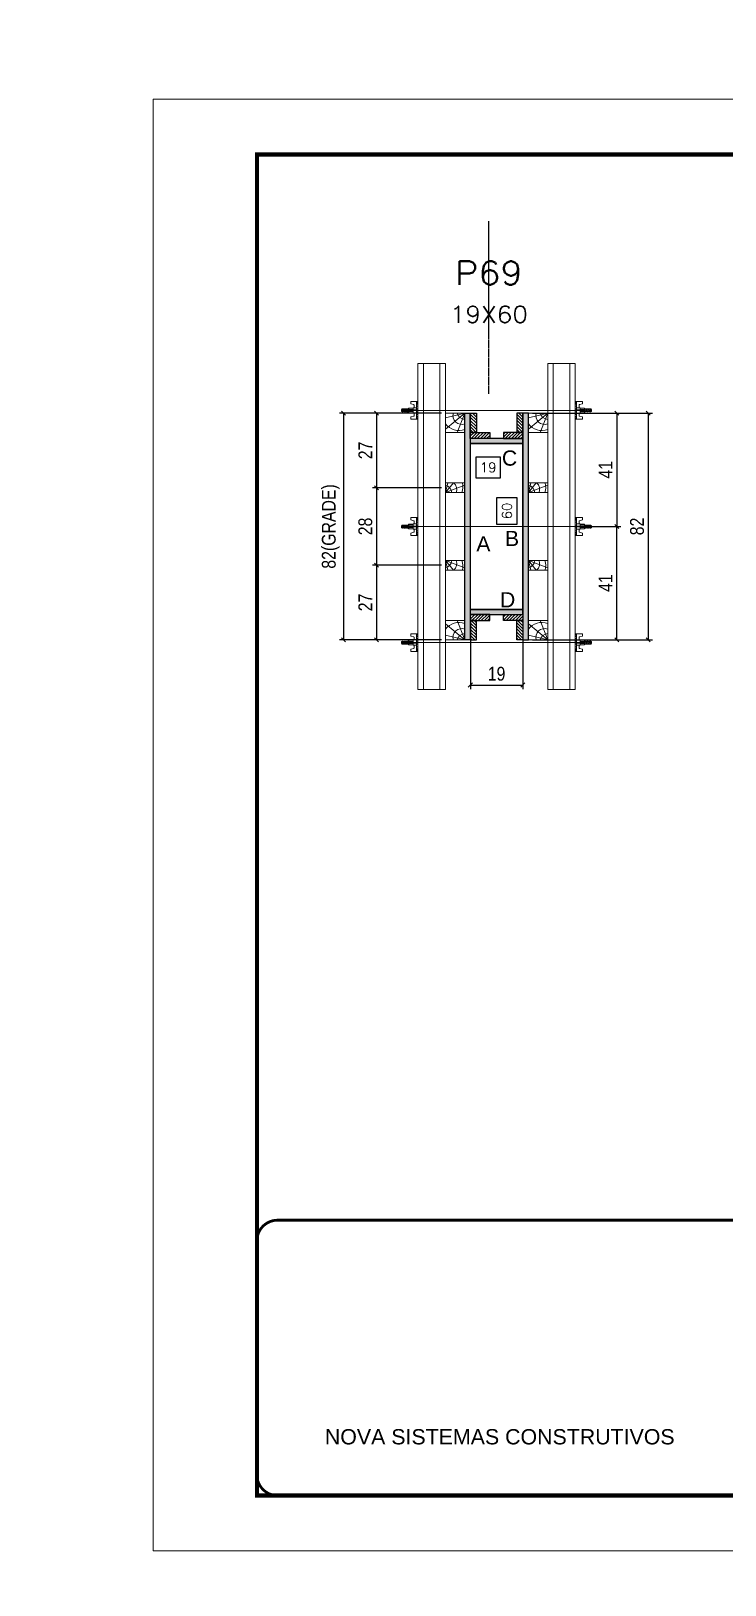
# Model space of a CAD drawing. Extents: x 808 to 7089, y -98 to 17032.
# Drawn here: x 3903 to 4406, y 9066 to 10190 of the extents above; entities that cross this region are included whole.
import ezdxf
from ezdxf.enums import TextEntityAlignment as Align

# ---------------------------------------------------------------- set-up
doc = ezdxf.new("R2010")
doc.units = 0
for name, pattern in [('CONTINUO', [0]), ('DASHED', [0.75, 0.5, -0.25]), ('HIDDEN', [0.375, 0.25, -0.125])]:
    doc.linetypes.add(name, pattern=pattern)
for name, color, linetype in [('CHAPA', 1, 'Continuous'), ('COTA', 241, 'Continuous'), ('MEIO_PONT', 93, 'Continuous'), ('Painéis', 200, 'Continuous'), ('SARRAFO', 251, 'Continuous'), ('Texto de Titulo', 7, 'Continuous'), ('Texto Qtd Sarr', 242, 'Continuous'), ('TEXTO_GERAL', 7, 'Continuous')]:
    doc.layers.add(name, color=color, linetype=linetype)
for name, color, linetype, lineweight in [('Folhas', 255, 'Continuous', 9), ('Hachura', 251, 'Continuous', 9), ('Madeira', 126, 'Continuous', 18), ('Perfil Metálico', 224, 'Continuous', 18), ('SARRAFO DE PRESSAO', 251, 'DASHED', 9), ('Texto Seção', 7, 'Continuous', 15)]:
    doc.layers.add(name, color=color, linetype=linetype, lineweight=lineweight)
doc.styles.add('ARIAL', font='arial.ttf')
doc.styles.add('COTA TECNICA', font='techl___.ttf', dxfattribs={"height": 10})
doc.styles.add('COTA TECNICA 2X', font='techl___.ttf', dxfattribs={"height": 10})
doc.styles.add('ROMANS', font='romans.shx')
doc.dimstyles.new('PAINEL', dxfattribs={"dimtxt": 10, "dimasz": 3, "dimexe": 3, "dimexo": 3, "dimgap": 3, "dimtad": 1, "dimdec": 1, "dimzin": 12, "dimdsep": 46, "dimtxsty": 'COTA TECNICA', "dimblk1": 'OBLIQUE', "dimblk2": 'OBLIQUE', "dimsah": 1, "dimcen": 0.9, "dimclrd": 4, "dimclre": 4, "dimclrt": 240, "dimadec": 1, "dimazin": 3, "dimtfac": 1, "dimtdec": 1, "dimtmove": 0, "dimatfit": 3, "dimfxl": 1, "dimtolj": 1, "dimtzin": 12, "dimarcsym": 0})
doc.dimstyles.new('SECAO PILAR', dxfattribs={"dimtxt": 10, "dimasz": 3, "dimexe": 3, "dimexo": 3, "dimgap": 3, "dimtad": 1, "dimdec": 1, "dimlfac": 0.5, "dimzin": 12, "dimdsep": 46, "dimtxsty": 'COTA TECNICA 2X', "dimblk1": 'OBLIQUE', "dimblk2": 'OBLIQUE', "dimsah": 1, "dimcen": 0.9, "dimclrd": 256, "dimclre": 256, "dimclrt": 256, "dimadec": 1, "dimazin": 3, "dimtfac": 1, "dimtdec": 1, "dimtmove": 0, "dimatfit": 3, "dimfxl": 1, "dimtolj": 1, "dimtzin": 12, "dimarcsym": 0})
doc.dimstyles.new('SECÇÃO 2', dxfattribs={"dimtxt": 7, "dimasz": 6, "dimexe": 0.18, "dimexo": 2, "dimgap": -4, "dimtad": 3, "dimdec": 1, "dimlfac": 0.5, "dimzin": 12, "dimdsep": 46, "dimtxsty": 'ROMANS', "dimblk": 'ARCHTICK', "dimcen": 0.09, "dimse1": 1, "dimse2": 1, "dimsd1": 1, "dimsd2": 1, "dimclrd": 180, "dimclre": 5, "dimclrt": 1, "dimadec": 0, "dimazin": 3, "dimtfac": 1, "dimtdec": 1, "dimtofl": 0, "dimtmove": 0, "dimatfit": 3, "dimldrblk": 'ARCHTICK', "dimfxl": 1, "dimtolj": 1, "dimtzin": 0, "dimarcsym": 0})
pattern_1 = [(135, (-18670.2216, 19252.9163), (-1.12253202, -1.12253202), [])]
pattern_2 = [(135, (-18670.2216, 19037.9163), (-1.12253202, -1.12253202), [])]
pattern_3 = [(45, (13724.1384, 32659.7726), (-1.12253202, 1.12253202), [])]
pattern_4 = [(45, (13724.1384, 32679.7726), (-1.12253202, 1.12253202), [])]

# ---------------------------------------------------------------- blocks, each defined once
blk = doc.blocks.new('9999999999')
at = {"color": 30, "linetype": 'CONTINUO', "const_width": 2}
blk.add_lwpolyline([(99584, 34230.2), (99584, 34414.4, 0.414214), (99569, 34429.4), (98229, 34429.4, 0.414214), (98214, 34414.4), (98214, 34245.2, 0.414214), (98229, 34230.2), (99584, 34230.2)], format="xyb", dxfattribs=at)
at = {"layer": 'Folhas'}
blk.add_lwpolyline([(98139, 34190.2), (99624, 34190.2), (99624, 35240.2), (98139, 35240.2)], close=True, dxfattribs=at)
at = {"layer": 'Folhas', "color": 30, "const_width": 3}
blk.add_lwpolyline([(98214, 34230.2), (99584, 34230.2), (99584, 35200.2), (98214, 35200.2)], close=True, dxfattribs=at)
at = {"color": 7, "linetype": 'Continuous', "ltscale": 5, "style": 'ARIAL'}
blk.add_text('NOVA SISTEMAS CONSTRUTIVOS', height=11.059, dxfattribs=at).set_placement((98263.2, 34267.2))
blk = doc.blocks.new('titulo1')
at = {"layer": 'Defpoints', "color": 252, "linetype": 'HIDDEN', "ltscale": 2}
blk.add_line((0, 0), (0, 125), dxfattribs=at)
at = {"layer": 'Defpoints', "style": 'ROMANS', "oblique": 15}
blk.add_attdef('FOLHA', text='', height=10, dxfattribs=at).set_placement((0, 15.6), align=Align.MIDDLE_CENTER)
at = {"layer": 'Texto Qtd Sarr', "color": 3, "style": 'ROMANS', "oblique": 15}
for tag, height, p in [('TITULO', 17, (0, 71.4)), ('SEÇÃO', 12, (0, 41.5))]:
    blk.add_attdef(tag, text='', height=height, dxfattribs=at).set_placement(p, align=Align.MIDDLE_CENTER)
blk = doc.blocks.new('*D1904')
at = {"layer": 'COTA', "color": 180, "lineweight": -2, "transparency": 16777216}
for p, q in [((4255.2, 9852.7), (4240.2, 9852.7)), ((4240.2, 9852.7), (4240.2, 9833.7)), ((4255.2, 9833.7), (4255.2, 9852.7)), ((4240.2, 9833.7), (4255.2, 9833.7))]:
    blk.add_line(p, q, dxfattribs=at)
at = {"layer": 'Defpoints', "color": 0, "transparency": 16777216}
for p in [(4221.2, 9892), (4221.2, 9772), (4259.2, 9772)]:
    blk.add_point(p, dxfattribs=at)
at = {"layer": 'COTA', "color": 1, "transparency": 16777216, "insert": (4247.7, 9843.2), "char_height": 7, "attachment_point": 5, "rotation": 90, "style": 'ROMANS'}
blk.add_mtext('\\A1;60', dxfattribs=at)
blk = doc.blocks.new('_ArchTick')
at = {"color": 0, "linetype": 'ByBlock', "const_width": 0.15}
blk.add_lwpolyline([(-0.5, -0.5), (0.5, 0.5)], dxfattribs=at)
blk = doc.blocks.new('*D1905')
at = {"layer": 'COTA', "color": 180, "lineweight": -2, "transparency": 16777216}
for p, q in [((4243.1, 9882.2), (4225.1, 9882.2)), ((4225.1, 9882.2), (4225.1, 9867.2)), ((4243.1, 9867.2), (4243.1, 9882.2)), ((4225.1, 9867.2), (4243.1, 9867.2))]:
    blk.add_line(p, q, dxfattribs=at)
at = {"layer": 'Defpoints', "color": 0, "transparency": 16777216}
for p in [(4221.2, 9892), (4259.2, 9892), (4259.2, 9863.2)]:
    blk.add_point(p, dxfattribs=at)
at = {"layer": 'COTA', "color": 1, "transparency": 16777216, "insert": (4234.1, 9874.7), "char_height": 7, "attachment_point": 5, "style": 'ROMANS'}
blk.add_mtext('\\A1;19', dxfattribs=at)
blk = doc.blocks.new('C')
at = {"layer": 'Hachura', "color": 0}
for p, q in [((0, 3.22), (0, -3.22)), ((0.45, 3.22), (0, 3.22)), ((0.46, 3.16), (0, 3.16)), ((0.46, 3.05), (0, 3.05)), ((0.46, 2.88), (0, 2.88)), ((0, 2.75), (0, -1.16)), ((0.46, 2.65), (0, 2.65)), ((0.46, 2.23), (0, 2.23)), ((0.46, 1.51), (0, 1.51)), ((0.39, 0.49), (0.17, 0.49)), ((0.45, -3.23), (0.45, 3.22)), ((0.45, 3.22), (2.58, 3.22)), ((1.74, 0.97), (0.45, 0.97)), ((1.45, 0.1), (0.45, 0.1)), ((1.35, 1.94), (1.35, 0.96)), ((2.58, 2.39), (1.47, 2.09)), ((1.74, -0.97), (1.74, 0.97)), ((1.74, 0.97), (1.74, 0.84)), ((1.74, 0.97), (1.74, 0.84)), ((1.74, 0.84), (3.35, 0.84)), ((3.35, 0.45), (1.74, 0.45)), ((2.58, 3.22), (2.58, 2.39)), ((3.32, 0.84), (3.32, -0.84)), ((3.35, 0.84), (3.35, -0.84)), ((3.68, 0.45), (3.35, 0.45)), ((3.84, -0.52), (3.35, 0.45)), ((3.35, 0.06), (3.67, -0.57)), ((3.68, 0.45), (4.16, -0.52)), ((3.72, 0.5), (4.25, -0.57)), ((4.37, -0.55), (3.83, 0.53)), ((4.15, 0.45), (3.93, 0.45)), ((4.42, -0.52), (3.93, 0.45)), ((4.15, 0.45), (4.26, 0.45)), ((4.26, 0.45), (4.74, -0.52)), ((4.3, 0.5), (4.83, -0.57)), ((4.95, -0.55), (4.41, 0.53)), ((4.51, 0.45), (4.84, 0.45)), ((5, -0.52), (4.51, 0.45)), ((4.84, 0.45), (5.32, -0.52)), ((4.88, 0.5), (5.41, -0.57)), ((5.53, -0.55), (4.99, 0.53)), ((5.58, -0.52), (5.09, 0.45)), ((5.42, 0.45), (5.09, 0.45)), ((5.58, -0.52), (5.09, 0.45)), ((5.42, 0.45), (5.74, -0.19)), ((5.46, 0.5), (5.74, -0.07)), ((5.74, 0.19), (5.57, 0.53)), ((5.74, 0.32), (5.68, 0.45)), ((5.68, 0.45), (5.74, 0.45)), ((5.74, 0.45), (5.9, 0.29)), ((5.74, 0.45), (5.74, -0.52)), ((5.9, -0.36), (5.9, 0.29)), ((0.45, 0), (0, 0)), ((0.46, -1.52), (0, -1.52)), ((0.46, -2.23), (0, -2.23)), ((0.46, -2.65), (0, -2.65)), ((0.46, -2.88), (0, -2.88)), ((0.46, -3.05), (0, -3.05)), ((0.46, -3.16), (0, -3.16)), ((0, -3.22), (2.57, -3.22)), ((0.08, -0.48), (0.29, -0.48)), ((0.29, -0.48), (0.4, -0.48)), ((0.45, 0), (0.45, -0.97)), ((0.45, -0.16), (1.45, -0.16)), ((0.45, -0.65), (0.45, -0.32)), ((0.45, -3.23), (0.45, -0.65)), ((0.45, -0.97), (1.74, -0.97)), ((1.35, -1.94), (1.35, -0.97)), ((2.58, -2.39), (1.47, -2.1)), ((3.35, -0.32), (1.74, -0.32)), ((3.35, -0.84), (1.74, -0.84)), ((2.58, -3.23), (2.58, -2.39)), ((3.35, -0.07), (3.58, -0.52)), ((3.35, -0.52), (3.58, -0.52)), ((3.84, -0.52), (4.16, -0.52)), ((4.42, -0.52), (4.74, -0.52)), ((4.63, -0.52), (4.74, -0.52)), ((5, -0.52), (5.32, -0.52)), ((5.58, -0.52), (5.74, -0.52)), ((5.74, -0.52), (5.9, -0.36)), ((5.74, -0.52), (5.74, -0.52))]:
    blk.add_line(p, q, dxfattribs=at)
for centre, radius, start, end in [((1.52, 1.94), 0.161, 104.7436, 180), ((1.44, -0.03), 0.129, 272.695, 87.305), ((3.81, 0.39), 0.143, 25.5688, 154.4312), ((4.39, 0.39), 0.143, 25.5688, 154.4312), ((4.97, 0.39), 0.143, 25.5688, 154.4312), ((5.55, 0.39), 0.143, 25.5688, 154.4312), ((0.17, -0.37), 0.174, 221.744, 317.8592), ((1.52, -1.94), 0.161, 180, 255.2564), ((3.71, -0.4), 0.174, 222.1408, 318.256), ((4.29, -0.4), 0.174, 222.1408, 318.256), ((4.87, -0.4), 0.174, 222.1408, 318.256), ((5.45, -0.4), 0.174, 222.1408, 318.256), ((5.61, -0.4), 0.174, 317.8592, 318.256)]:
    blk.add_arc(centre, radius, start, end, dxfattribs=at)
blk = doc.blocks.new('_Oblique')
at = {"color": 0, "linetype": 'ByBlock', "lineweight": -2}
blk.add_line((-0.5, -0.5), (0.5, 0.5), dxfattribs=at)
blk = doc.blocks.new('*D1917')
at = {"layer": 'COTA', "lineweight": -2, "transparency": 16777216}
for p, q in [((4221.2, 9765.4), (4221.2, 9714.3)), ((4259.2, 9765.4), (4259.2, 9714.3)), ((4221.2, 9717.3), (4259.2, 9717.3))]:
    blk.add_line(p, q, dxfattribs=at)
at = {"layer": 'Defpoints', "color": 0, "transparency": 16777216}
for p in [(4221.2, 9768.4), (4259.2, 9768.4), (4259.2, 9717.3)]:
    blk.add_point(p, dxfattribs=at)
at = {"layer": 'COTA', "lineweight": -2, "transparency": 16777216, "xscale": 3, "yscale": 3, "zscale": 3, "rotation": 180}
blk.add_blockref('_Oblique', (4221.2, 9717.3), dxfattribs=at)
at = {"layer": 'COTA', "lineweight": -2, "transparency": 16777216, "xscale": 3, "yscale": 3, "zscale": 3}
blk.add_blockref('_Oblique', (4259.2, 9717.3), dxfattribs=at)
at = {"layer": 'COTA', "transparency": 16777216, "insert": (4240.2, 9725.4), "char_height": 10, "attachment_point": 5, "style": 'COTA TECNICA 2X'}
blk.add_mtext('\\A1;19', dxfattribs=at)
blk = doc.blocks.new('*D1906')
at = {"layer": 'COTA', "lineweight": -2, "transparency": 16777216}
for p, q in [((4200.2, 9914), (4126.4, 9914)), ((4129.4, 9914), (4129.4, 9750)), ((4200.2, 9750), (4126.4, 9750))]:
    blk.add_line(p, q, dxfattribs=at)
at = {"layer": 'Defpoints', "color": 0, "transparency": 16777216}
for p in [(4203.2, 9914), (4129.4, 9750), (4203.2, 9750)]:
    blk.add_point(p, dxfattribs=at)
at = {"layer": 'COTA', "lineweight": -2, "transparency": 16777216, "xscale": 3, "yscale": 3, "zscale": 3}
for p, rotation in [((4129.4, 9914), 90), ((4129.4, 9750), 270)]:
    blk.add_blockref('_Oblique', p, dxfattribs=dict(at, rotation=rotation))
at = {"layer": 'COTA', "transparency": 16777216, "insert": (4120.2, 9832), "char_height": 10, "attachment_point": 5, "rotation": 90, "style": 'COTA TECNICA 2X'}
blk.add_mtext('\\A1;82(GRADE)', dxfattribs=at)
blk = doc.blocks.new('*D1907')
at = {"layer": 'COTA', "lineweight": -2, "transparency": 16777216}
for p, q in [((4200.2, 9804), (4150.3, 9804)), ((4153.3, 9804), (4153.3, 9750)), ((4200.2, 9750), (4150.3, 9750))]:
    blk.add_line(p, q, dxfattribs=at)
at = {"layer": 'Defpoints', "color": 0, "transparency": 16777216}
for p in [(4203.2, 9804), (4153.3, 9750), (4203.2, 9750)]:
    blk.add_point(p, dxfattribs=at)
at = {"layer": 'COTA', "lineweight": -2, "transparency": 16777216, "xscale": 3, "yscale": 3, "zscale": 3}
for p, rotation in [((4153.3, 9804), 90), ((4153.3, 9750), 270)]:
    blk.add_blockref('_Oblique', p, dxfattribs=dict(at, rotation=rotation))
at = {"layer": 'COTA', "transparency": 16777216, "insert": (4145.2, 9777), "char_height": 10, "attachment_point": 5, "rotation": 90, "style": 'COTA TECNICA 2X'}
blk.add_mtext('\\A1;27', dxfattribs=at)
blk = doc.blocks.new('PONTALETE')
at = {"layer": 'Madeira'}
for q in [(2.71, 7), (7, 5.76), (7, 1.74)]:
    blk.add_line((0, 0), q, dxfattribs=at)
blk.add_lwpolyline([(0, 0), (7, 0), (7, 7), (0, 7)], close=True, dxfattribs=at)
for centre, radius, start, end in [((2.04, 0.06), 6.23, 37.2818, 109.0913), ((1.09, 0.9), 3.19, 343.603, 109.9847), ((-0.21, -0.78), 3.09, 14.6322, 86.0383)]:
    blk.add_arc(centre, radius, start, end, dxfattribs=at)
blk = doc.blocks.new('MEIO PONTALETE')
at = {"layer": 'Madeira'}
for q in [(2.71, 7), (3.5, 2.88), (3.5, 0.87)]:
    blk.add_line((0, 0), q, dxfattribs=at)
blk.add_lwpolyline([(0, 0), (3.5, 0), (3.5, 7), (0, 7)], close=True, dxfattribs=at)
for centre, radius, start, end in [((2.04, 0.06), 6.23, 76.4499, 109.0913), ((1.09, 0.9), 3.19, 40.9063, 109.9847), ((-0.21, -0.78), 3.09, 14.6322, 86.0383)]:
    blk.add_arc(centre, radius, start, end, dxfattribs=at)
blk = doc.blocks.new('*D1908')
at = {"layer": 'COTA', "lineweight": -2, "transparency": 16777216}
for p, q in [((4200.2, 9914), (4150.3, 9914)), ((4153.3, 9914), (4153.3, 9860)), ((4200.2, 9860), (4150.3, 9860))]:
    blk.add_line(p, q, dxfattribs=at)
at = {"layer": 'Defpoints', "color": 0, "transparency": 16777216}
for p in [(4203.2, 9914), (4153.3, 9860), (4203.2, 9860)]:
    blk.add_point(p, dxfattribs=at)
at = {"layer": 'COTA', "lineweight": -2, "transparency": 16777216, "xscale": 3, "yscale": 3, "zscale": 3}
for p, rotation in [((4153.3, 9914), 90), ((4153.3, 9860), 270)]:
    blk.add_blockref('_Oblique', p, dxfattribs=dict(at, rotation=rotation))
at = {"layer": 'COTA', "transparency": 16777216, "insert": (4145.2, 9887), "char_height": 10, "attachment_point": 5, "rotation": 90, "style": 'COTA TECNICA 2X'}
blk.add_mtext('\\A1;27', dxfattribs=at)
blk = doc.blocks.new('*D1909')
at = {"layer": 'COTA', "lineweight": -2, "transparency": 16777216}
for p, q in [((4200.2, 9860), (4150.3, 9860)), ((4153.3, 9860), (4153.3, 9804)), ((4200.2, 9804), (4150.3, 9804))]:
    blk.add_line(p, q, dxfattribs=at)
at = {"layer": 'Defpoints', "color": 0, "transparency": 16777216}
for p in [(4203.2, 9860), (4153.3, 9804), (4203.2, 9804)]:
    blk.add_point(p, dxfattribs=at)
at = {"layer": 'COTA', "lineweight": -2, "transparency": 16777216, "xscale": 3, "yscale": 3, "zscale": 3}
for p, rotation in [((4153.3, 9860), 90), ((4153.3, 9804), 270)]:
    blk.add_blockref('_Oblique', p, dxfattribs=dict(at, rotation=rotation))
at = {"layer": 'COTA', "transparency": 16777216, "insert": (4145.2, 9832), "char_height": 10, "attachment_point": 5, "rotation": 90, "style": 'COTA TECNICA 2X'}
blk.add_mtext('\\A1;28', dxfattribs=at)
blk = doc.blocks.new('*D1910')
at = {"layer": 'COTA', "lineweight": -2, "transparency": 16777216}
for p, q in [((4266.2, 9914), (4353, 9914)), ((4350, 9914), (4350, 9750)), ((4266.2, 9750), (4353, 9750))]:
    blk.add_line(p, q, dxfattribs=at)
at = {"layer": 'Defpoints', "color": 0, "transparency": 16777216}
for p in [(4263.2, 9914), (4263.2, 9750), (4350, 9750)]:
    blk.add_point(p, dxfattribs=at)
at = {"layer": 'COTA', "lineweight": -2, "transparency": 16777216, "xscale": 3, "yscale": 3, "zscale": 3}
for p, rotation in [((4350, 9914), 90), ((4350, 9750), 270)]:
    blk.add_blockref('_Oblique', p, dxfattribs=dict(at, rotation=rotation))
at = {"layer": 'COTA', "transparency": 16777216, "insert": (4341.9, 9832), "char_height": 10, "attachment_point": 5, "rotation": 90, "style": 'COTA TECNICA 2X'}
blk.add_mtext('\\A1;82', dxfattribs=at)
blk = doc.blocks.new('*D1911')
at = {"layer": 'COTA', "lineweight": -2, "transparency": 16777216}
for p, q in [((4300.2, 9914), (4330.2, 9914)), ((4327.2, 9914), (4327.2, 9832)), ((4300.2, 9832), (4330.2, 9832))]:
    blk.add_line(p, q, dxfattribs=at)
at = {"layer": 'Defpoints', "color": 0, "transparency": 16777216}
for p in [(4297.2, 9914), (4297.2, 9832), (4327.2, 9832)]:
    blk.add_point(p, dxfattribs=at)
at = {"layer": 'COTA', "lineweight": -2, "transparency": 16777216, "xscale": 3, "yscale": 3, "zscale": 3}
for p, rotation in [((4327.2, 9914), 90), ((4327.2, 9832), 270)]:
    blk.add_blockref('_Oblique', p, dxfattribs=dict(at, rotation=rotation))
at = {"layer": 'COTA', "transparency": 16777216, "insert": (4319.1, 9873), "char_height": 10, "attachment_point": 5, "rotation": 90, "style": 'COTA TECNICA 2X'}
blk.add_mtext('\\A1;41', dxfattribs=at)
blk = doc.blocks.new('*D1912')
at = {"layer": 'COTA', "lineweight": -2, "transparency": 16777216}
for p, q in [((4300.2, 9832), (4330.2, 9832)), ((4327.2, 9750), (4327.2, 9832)), ((4300.2, 9750), (4330.2, 9750))]:
    blk.add_line(p, q, dxfattribs=at)
at = {"layer": 'Defpoints', "color": 0, "transparency": 16777216}
for p in [(4297.2, 9832), (4327.2, 9832), (4297.2, 9750)]:
    blk.add_point(p, dxfattribs=at)
at = {"layer": 'COTA', "lineweight": -2, "transparency": 16777216, "xscale": 3, "yscale": 3, "zscale": 3}
for p, rotation in [((4327.2, 9832), 90), ((4327.2, 9750), 270)]:
    blk.add_blockref('_Oblique', p, dxfattribs=dict(at, rotation=rotation))
at = {"layer": 'COTA', "transparency": 16777216, "insert": (4319.1, 9791), "char_height": 10, "attachment_point": 5, "rotation": 90, "style": 'COTA TECNICA 2X'}
blk.add_mtext('\\A1;41', dxfattribs=at)
blk = doc.blocks.new('*D2042')
at = {"layer": 'COTA', "color": 4, "lineweight": -2, "transparency": 16777216}
for p, q in [((3370.6, 11797.6), (3392.6, 11797.6)), ((3389.6, 11797.6), (3389.6, 11745.6)), ((3370.6, 11745.6), (3392.6, 11745.6))]:
    blk.add_line(p, q, dxfattribs=at)
at = {"layer": 'COTA', "lineweight": -2, "transparency": 16777216}
for p, q in [((4213.7, 8765.4), (4163.8, 8765.4)), ((4166.8, 8765.4), (4166.8, 8711.4)), ((4213.7, 8711.4), (4163.8, 8711.4))]:
    blk.add_line(p, q, dxfattribs=at)
at = {"layer": 'Defpoints', "color": 0, "transparency": 16777216}
for p in [(3367.6, 11797.6), (3367.6, 11745.6), (3389.6, 11745.6), (4216.7, 8765.4), (4166.8, 8711.4), (4216.7, 8711.4)]:
    blk.add_point(p, dxfattribs=at)
at = {"layer": 'COTA', "color": 4, "lineweight": -2, "transparency": 16777216, "xscale": 3, "yscale": 3, "zscale": 3}
for p, rotation in [((3389.6, 11797.6), 90), ((3389.6, 11745.6), 270)]:
    blk.add_blockref('_Oblique', p, dxfattribs=dict(at, rotation=rotation))
at = {"layer": 'COTA', "lineweight": -2, "transparency": 16777216, "xscale": 3, "yscale": 3, "zscale": 3}
for p, rotation in [((4166.8, 8765.4), 90), ((4166.8, 8711.4), 270)]:
    blk.add_blockref('_Oblique', p, dxfattribs=dict(at, rotation=rotation))
at = {"layer": 'COTA', "color": 240, "transparency": 16777216, "insert": (3381.5, 11771.6), "char_height": 10, "attachment_point": 5, "rotation": 90, "style": 'COTA TECNICA'}
blk.add_mtext('\\A1;52', dxfattribs=at)
at = {"layer": 'COTA', "transparency": 16777216, "insert": (4158.7, 8738.4), "char_height": 10, "attachment_point": 5, "rotation": 90, "style": 'COTA TECNICA 2X'}
blk.add_mtext('\\A1;27', dxfattribs=at)
blk = doc.blocks.new('*D2043')
at = {"layer": 'COTA', "color": 4, "lineweight": -2, "transparency": 16777216}
for p, q in [((3333.6, 11742.6), (3333.6, 11719.3)), ((3367.6, 11742.6), (3367.6, 11719.3)), ((3367.6, 11722.3), (3333.6, 11722.3))]:
    blk.add_line(p, q, dxfattribs=at)
at = {"layer": 'COTA', "lineweight": -2, "transparency": 16777216}
for p, q in [((4213.7, 8711.4), (4163.8, 8711.4)), ((4166.8, 8711.4), (4166.8, 8655.4)), ((4213.7, 8655.4), (4163.8, 8655.4))]:
    blk.add_line(p, q, dxfattribs=at)
at = {"layer": 'Defpoints', "color": 0, "transparency": 16777216}
for p in [(3333.6, 11745.6), (3367.6, 11745.6), (3333.6, 11722.3), (4216.7, 8711.4), (4166.8, 8655.4), (4216.7, 8655.4)]:
    blk.add_point(p, dxfattribs=at)
at = {"layer": 'COTA', "color": 4, "lineweight": -2, "transparency": 16777216, "xscale": 3, "yscale": 3, "zscale": 3, "rotation": 180}
blk.add_blockref('_Oblique', (3333.6, 11722.3), dxfattribs=at)
at = {"layer": 'COTA', "color": 4, "lineweight": -2, "transparency": 16777216, "xscale": 3, "yscale": 3, "zscale": 3}
blk.add_blockref('_Oblique', (3367.6, 11722.3), dxfattribs=at)
at = {"layer": 'COTA', "lineweight": -2, "transparency": 16777216, "xscale": 3, "yscale": 3, "zscale": 3}
for p, rotation in [((4166.8, 8711.4), 90), ((4166.8, 8655.4), 270)]:
    blk.add_blockref('_Oblique', p, dxfattribs=dict(at, rotation=rotation))
at = {"layer": 'COTA', "color": 240, "transparency": 16777216, "insert": (3350.6, 11730.5), "char_height": 10, "attachment_point": 5, "style": 'COTA TECNICA'}
blk.add_mtext('\\A1;34', dxfattribs=at)
at = {"layer": 'COTA', "transparency": 16777216, "insert": (4158.7, 8683.4), "char_height": 10, "attachment_point": 5, "rotation": 90, "style": 'COTA TECNICA 2X'}
blk.add_mtext('\\A1;28', dxfattribs=at)
blk = doc.blocks.new('*D2044')
at = {"layer": 'COTA', "color": 4, "lineweight": -2, "transparency": 16777216}
for p, q in [((3472.6, 11742.6), (3472.6, 11719.3)), ((3499.6, 11742.6), (3499.6, 11719.3)), ((3472.6, 11722.3), (3499.6, 11722.3))]:
    blk.add_line(p, q, dxfattribs=at)
at = {"layer": 'COTA', "lineweight": -2, "transparency": 16777216}
for p, q in [((4279.7, 8765.4), (4366.5, 8765.4)), ((4363.5, 8765.4), (4363.5, 8601.4)), ((4279.7, 8601.4), (4366.5, 8601.4))]:
    blk.add_line(p, q, dxfattribs=at)
at = {"layer": 'Defpoints', "color": 0, "transparency": 16777216}
for p in [(3472.6, 11745.6), (3499.6, 11745.6), (3499.6, 11722.3), (4276.7, 8765.4), (4276.7, 8601.4), (4363.5, 8601.4)]:
    blk.add_point(p, dxfattribs=at)
at = {"layer": 'COTA', "color": 4, "lineweight": -2, "transparency": 16777216, "xscale": 3, "yscale": 3, "zscale": 3, "rotation": 180}
blk.add_blockref('_Oblique', (3472.6, 11722.3), dxfattribs=at)
at = {"layer": 'COTA', "color": 4, "lineweight": -2, "transparency": 16777216, "xscale": 3, "yscale": 3, "zscale": 3}
blk.add_blockref('_Oblique', (3499.6, 11722.3), dxfattribs=at)
at = {"layer": 'COTA', "lineweight": -2, "transparency": 16777216, "xscale": 3, "yscale": 3, "zscale": 3}
for p, rotation in [((4363.5, 8765.4), 90), ((4363.5, 8601.4), 270)]:
    blk.add_blockref('_Oblique', p, dxfattribs=dict(at, rotation=rotation))
at = {"layer": 'COTA', "color": 240, "transparency": 16777216, "insert": (3486.1, 11730.4), "char_height": 10, "attachment_point": 5, "style": 'COTA TECNICA'}
blk.add_mtext('\\A1;27', dxfattribs=at)
at = {"layer": 'COTA', "transparency": 16777216, "insert": (4355.4, 8683.4), "char_height": 10, "attachment_point": 5, "rotation": 90, "style": 'COTA TECNICA 2X'}
blk.add_mtext('\\A1;82', dxfattribs=at)
blk = doc.blocks.new('*D2045')
at = {"layer": 'COTA', "color": 4, "lineweight": -2, "transparency": 16777216}
for p, q in [((3469.6, 11797.6), (3451.4, 11797.6)), ((3454.4, 11745.6), (3454.4, 11797.6)), ((3469.6, 11745.6), (3451.4, 11745.6))]:
    blk.add_line(p, q, dxfattribs=at)
at = {"layer": 'COTA', "lineweight": -2, "transparency": 16777216}
for p, q in [((4313.7, 8765.4), (4343.7, 8765.4)), ((4340.7, 8765.4), (4340.7, 8683.4)), ((4313.7, 8683.4), (4343.7, 8683.4))]:
    blk.add_line(p, q, dxfattribs=at)
at = {"layer": 'Defpoints', "color": 0, "transparency": 16777216}
for p in [(3454.4, 11797.6), (3472.6, 11797.6), (3472.6, 11745.6), (4310.7, 8765.4), (4310.7, 8683.4), (4340.7, 8683.4)]:
    blk.add_point(p, dxfattribs=at)
at = {"layer": 'COTA', "color": 4, "lineweight": -2, "transparency": 16777216, "xscale": 3, "yscale": 3, "zscale": 3}
for p, rotation in [((3454.4, 11797.6), 90), ((3454.4, 11745.6), 270)]:
    blk.add_blockref('_Oblique', p, dxfattribs=dict(at, rotation=rotation))
at = {"layer": 'COTA', "lineweight": -2, "transparency": 16777216, "xscale": 3, "yscale": 3, "zscale": 3}
for p, rotation in [((4340.7, 8765.4), 90), ((4340.7, 8683.4), 270)]:
    blk.add_blockref('_Oblique', p, dxfattribs=dict(at, rotation=rotation))
at = {"layer": 'COTA', "color": 240, "transparency": 16777216, "insert": (3446.3, 11771.6), "char_height": 10, "attachment_point": 5, "rotation": 90, "style": 'COTA TECNICA'}
blk.add_mtext('\\A1;52', dxfattribs=at)
at = {"layer": 'COTA', "transparency": 16777216, "insert": (4332.6, 8724.4), "char_height": 10, "attachment_point": 5, "rotation": 90, "style": 'COTA TECNICA 2X'}
blk.add_mtext('\\A1;41', dxfattribs=at)

msp = doc.modelspace()

# ---------------------------------------------------------------- hatches: boundary and pattern name
at = {"layer": 'Hachura'}
h = msp.add_hatch(color=256, dxfattribs=at)
h.dxf.hatch_style = 1
h.paths.add_polyline_path([(4221.19, 9749.96), (4217.19, 9749.96), (4217.19, 9913.96), (4221.19, 9913.96)])
h = msp.add_hatch(color=256, dxfattribs=at)
h.dxf.hatch_style = 1
h.paths.add_polyline_path([(4221.19, 9749.96), (4217.19, 9749.96), (4217.19, 9913.96), (4221.19, 9913.96)])
h = msp.add_hatch(dxfattribs=at)
h.set_pattern_fill('ANSI31', color=256, scale=0.5, angle=90, style=0)
h.set_pattern_definition(pattern_2)
h.paths.add_polyline_path([(4221.19, 9899.96), (4225.59, 9899.96), (4225.59, 9913.96), (4221.19, 9913.96)])
h = msp.add_hatch(dxfattribs=at)
h.set_pattern_fill('ANSI31', color=256, scale=0.5, angle=90, style=0)
h.set_pattern_definition(pattern_2)
h.paths.add_polyline_path([(4259.19, 9899.96), (4254.79, 9899.96), (4254.79, 9913.96), (4259.19, 9913.96)])
h = msp.add_hatch(color=256, dxfattribs=at)
h.dxf.hatch_style = 1
h.paths.add_polyline_path([(4259.19, 9749.96), (4263.19, 9749.96), (4263.19, 9913.96), (4259.19, 9913.96)])
h = msp.add_hatch(color=256, dxfattribs=at)
h.dxf.hatch_style = 1
h.paths.add_polyline_path([(4259.19, 9749.96), (4263.19, 9749.96), (4263.19, 9913.96), (4259.19, 9913.96)])
h = msp.add_hatch(dxfattribs=at)
h.set_pattern_fill('ANSI31', color=256, scale=0.5, style=0)
h.set_pattern_definition(pattern_4)
h.paths.add_polyline_path([(4235.19, 9895.56), (4235.19, 9899.96), (4221.19, 9899.96), (4221.19, 9895.56)])
h = msp.add_hatch(color=256, dxfattribs=at)
h.dxf.hatch_style = 1
h.paths.add_polyline_path([(4221.19, 9895.56), (4221.19, 9891.96), (4259.19, 9891.96), (4259.19, 9895.56)])
h = msp.add_hatch(color=256, dxfattribs=at)
h.dxf.hatch_style = 1
h.paths.add_polyline_path([(4221.19, 9895.56), (4221.19, 9891.96), (4259.19, 9891.96), (4259.19, 9895.56)])
h = msp.add_hatch(dxfattribs=at)
h.set_pattern_fill('ANSI31', color=256, scale=0.5, style=0)
h.set_pattern_definition(pattern_4)
h.paths.add_polyline_path([(4245.19, 9895.56), (4245.19, 9899.96), (4259.19, 9899.96), (4259.19, 9895.56)])
h = msp.add_hatch(color=256, dxfattribs=at)
h.dxf.hatch_style = 1
h.paths.add_polyline_path([(4221.19, 9771.96), (4221.19, 9768.36), (4259.19, 9768.36), (4259.19, 9771.96)])
h = msp.add_hatch(color=256, dxfattribs=at)
h.dxf.hatch_style = 1
h.paths.add_polyline_path([(4221.19, 9771.96), (4221.19, 9768.36), (4259.19, 9768.36), (4259.19, 9771.96)])
h = msp.add_hatch(dxfattribs=at)
h.set_pattern_fill('ANSI31', color=256, scale=0.5, style=0)
h.set_pattern_definition(pattern_3)
h.paths.add_polyline_path([(4235.19, 9768.36), (4235.19, 9763.96), (4221.19, 9763.96), (4221.19, 9768.36)])
h = msp.add_hatch(dxfattribs=at)
h.set_pattern_fill('ANSI31', color=256, scale=0.5, style=0)
h.set_pattern_definition(pattern_3)
h.paths.add_polyline_path([(4245.19, 9768.36), (4245.19, 9763.96), (4259.19, 9763.96), (4259.19, 9768.36)])
h = msp.add_hatch(dxfattribs=at)
h.set_pattern_fill('ANSI31', color=256, scale=0.5, angle=90, style=0)
h.set_pattern_definition(pattern_1)
h.paths.add_polyline_path([(4221.19, 9763.96), (4225.59, 9763.96), (4225.59, 9749.96), (4221.19, 9749.96)])
h = msp.add_hatch(dxfattribs=at)
h.set_pattern_fill('ANSI31', color=256, scale=0.5, angle=90, style=0)
h.set_pattern_definition(pattern_1)
h.paths.add_polyline_path([(4259.19, 9763.96), (4254.79, 9763.96), (4254.79, 9749.96), (4259.19, 9749.96)])

# ---------------------------------------------------------------- linework, layer by layer
at = {"layer": 'CHAPA'}
for points in [[(4221.19, 9749.96), (4217.19, 9749.96), (4217.19, 9913.96), (4221.19, 9913.96)], [(4221.19, 9749.96), (4217.19, 9749.96), (4217.19, 9913.96), (4221.19, 9913.96)], [(4259.19, 9749.96), (4263.19, 9749.96), (4263.19, 9913.96), (4259.19, 9913.96)], [(4259.19, 9749.96), (4263.19, 9749.96), (4263.19, 9913.96), (4259.19, 9913.96)], [(4221.19, 9895.56), (4221.19, 9891.96), (4259.19, 9891.96), (4259.19, 9895.56)], [(4221.19, 9895.56), (4221.19, 9891.96), (4259.19, 9891.96), (4259.19, 9895.56)], [(4221.19, 9771.96), (4221.19, 9768.36), (4259.19, 9768.36), (4259.19, 9771.96)], [(4221.19, 9771.96), (4221.19, 9768.36), (4259.19, 9768.36), (4259.19, 9771.96)]]:
    msp.add_lwpolyline(points, close=True, dxfattribs=at)
at = {"layer": 'Hachura'}
for p, q in [((4172.39, 9915.96), (4304.19, 9915.97)), ((4172.39, 9831.97), (4304.19, 9831.96)), ((4172.39, 9747.96), (4304.19, 9747.96))]:
    msp.add_line(p, q, dxfattribs=at)
at = {"layer": 'Madeira'}
for points in [[(4217.19, 9749.96), (4203.19, 9749.96), (4203.19, 9913.96), (4217.19, 9913.96)], [(4263.19, 9749.96), (4277.19, 9749.96), (4277.19, 9913.96), (4263.19, 9913.96)]]:
    msp.add_lwpolyline(points, close=True, dxfattribs=at)
at = {"layer": 'Painéis'}
msp.add_lwpolyline([(4259.19, 9891.96), (4221.19, 9891.96), (4221.19, 9771.96), (4259.19, 9771.96)], close=True, dxfattribs=at)
at = {"layer": 'Perfil Metálico'}
for points in [[(4183.19, 9713.96), (4203.19, 9713.96), (4203.19, 9949.96), (4183.19, 9949.96)], [(4199.19, 9949.96), (4187.19, 9949.96), (4187.19, 9713.96), (4199.19, 9713.96)], [(4297.19, 9713.96), (4277.19, 9713.96), (4277.19, 9949.96), (4297.19, 9949.96)], [(4281.19, 9949.96), (4293.19, 9949.96), (4293.19, 9713.96), (4281.19, 9713.96)]]:
    msp.add_lwpolyline(points, close=True, dxfattribs=at)
at = {"layer": 'SARRAFO'}
for points in [[(4225.59, 9913.96), (4225.59, 9899.96), (4221.19, 9899.96), (4221.19, 9913.96)], [(4254.79, 9913.96), (4254.79, 9899.96), (4259.19, 9899.96), (4259.19, 9913.96)], [(4221.19, 9899.96), (4235.19, 9899.96), (4235.19, 9895.56), (4221.19, 9895.56)], [(4259.19, 9899.96), (4245.19, 9899.96), (4245.19, 9895.56), (4259.19, 9895.56)], [(4221.19, 9763.96), (4235.19, 9763.96), (4235.19, 9768.36), (4221.19, 9768.36)], [(4259.19, 9763.96), (4245.19, 9763.96), (4245.19, 9768.36), (4259.19, 9768.36)], [(4225.59, 9749.96), (4225.59, 9763.96), (4221.19, 9763.96), (4221.19, 9749.96)], [(4254.79, 9749.96), (4254.79, 9763.96), (4259.19, 9763.96), (4259.19, 9749.96)]]:
    msp.add_lwpolyline(points, close=True, dxfattribs=at)

# ---------------------------------------------------------------- block references
at = {"layer": 'Hachura', "linetype": 'Continuous', "yscale": 2, "zscale": 2, "rotation": 180}
for p, xscale in [((4183.19, 9915.96), 2), ((4297.19, 9915.96), -2)]:
    msp.add_blockref('C', p, dxfattribs=dict(at, xscale=xscale))
at = {"layer": 'Hachura', "linetype": 'Continuous', "yscale": 2, "zscale": 2}
for p, xscale in [((4183.19, 9831.97), -2), ((4297.19, 9831.97), 2), ((4183.19, 9747.96), -2), ((4297.19, 9747.96), 2)]:
    msp.add_blockref('C', p, dxfattribs=dict(at, xscale=xscale))
at = {"layer": 'MEIO_PONT'}
for name, p, xscale, yscale, zscale, rotation in [('PONTALETE', (4217.19, 9913.96), 2, 2, 2, 180), ('PONTALETE', (4277.19, 9913.96), 2, 2, 2, 180), ('MEIO PONTALETE', (4203.19, 9856.46), -1.999999997962732, 1.999999997962732, 1.999999997962732, 270), ('MEIO PONTALETE', (4263.19, 9856.46), -1.999999997962732, 1.999999997962732, 1.999999997962732, 270), ('MEIO PONTALETE', (4203.19, 9807.46), 1.999999997962732, 1.999999997962732, 1.999999997962732, 270), ('MEIO PONTALETE', (4263.19, 9807.46), 1.999999997962732, 1.999999997962732, 1.999999997962732, 270)]:
    msp.add_blockref(name, p, dxfattribs=dict(at, xscale=xscale, yscale=yscale, zscale=zscale, rotation=rotation))
at = {"layer": 'MEIO_PONT', "xscale": -2, "yscale": 2, "zscale": 2}
for p in [(4217.19, 9749.96), (4277.19, 9749.96)]:
    msp.add_blockref('PONTALETE', p, dxfattribs=at)
at = {"layer": 'SARRAFO DE PRESSAO', "color": 6, "linetype": 'ByBlock'}
msp.add_blockref('9999999999', (-94147.31, -25099.18), dxfattribs=at)
at = {"layer": 'Texto Seção'}
ref = msp.add_blockref('titulo1', (4234.65, 9927.84), dxfattribs=at)
ref.add_attrib('TITULO', 'P69', dxfattribs={"layer": 'Texto de Titulo', "color": 7, "height": 17, "style": 'ROMANS', "width": 1.1}).set_placement((4234.65, 10015.34), align=Align.MIDDLE_CENTER)
ref.add_attrib('SEÇÃO', '19X60', dxfattribs={"layer": 'Texto de Titulo', "color": 7, "height": 12, "style": 'ROMANS', "width": 1.1}).set_placement((4234.65, 9985.34), align=Align.MIDDLE_CENTER)

# ---------------------------------------------------------------- texts
at = {"layer": 'TEXTO_GERAL', "style": 'ARIAL'}
for s, p in [('C', (4249.59, 9881.47)), ('A', (4230.64, 9819.41)), ('B', (4251.36, 9823.33)), ('D', (4248.19, 9778.96))]:
    msp.add_text(s, height=11, dxfattribs=at).set_placement(p, align=Align.MIDDLE_CENTER)

# ---------------------------------------------------------------- dimensions: what is measured, and where the dimension line sits
at = {"layer": 'COTA'}
for base, p1, p2, angle, dimstyle, picture, middle in [((4166.75, 8711.39), (4216.69, 8765.39), (4216.69, 8711.39), 270, 'SECAO PILAR', '*D2042', (4158.68, 8738.39)), ((3389.58, 11745.59), (3367.63, 11797.59), (3367.63, 11745.59), 90, 'PAINEL', '*D2042', (3381.47, 11771.59)), ((4340.69, 8683.39), (4310.69, 8765.39), (4310.69, 8683.39), 270, 'SECAO PILAR', '*D2045', (4332.62, 8724.39)), ((3454.36, 11797.59), (3472.63, 11745.59), (3472.63, 11797.59), 90, 'PAINEL', '*D2045', (3446.25, 11771.59)), ((4166.75, 8655.39), (4216.69, 8711.39), (4216.69, 8655.39), 270, 'SECAO PILAR', '*D2043', (4158.66, 8683.39)), ((4363.46, 8601.39), (4276.69, 8765.39), (4276.69, 8601.39), 270, 'SECAO PILAR', '*D2044', (4355.37, 8683.39)), ((4153.25, 9859.96), (4203.19, 9913.96), (4203.19, 9859.96), 270, 'SECAO PILAR', '*D1908', (4145.18, 9886.96)), ((4349.96, 9749.96), (4263.19, 9913.96), (4263.19, 9749.96), 270, 'SECAO PILAR', '*D1910', (4341.87, 9831.96)), ((4327.19, 9831.97), (4297.19, 9913.96), (4297.19, 9831.97), 270, 'SECAO PILAR', '*D1911', (4319.12, 9872.97)), ((4153.25, 9803.96), (4203.19, 9859.96), (4203.19, 9803.96), 270, 'SECAO PILAR', '*D1909', (4145.16, 9831.96)), ((4327.19, 9831.97), (4297.19, 9749.96), (4297.19, 9831.97), 90, 'SECAO PILAR', '*D1912', (4319.12, 9790.97)), ((4153.25, 9749.96), (4203.19, 9803.96), (4203.19, 9749.96), 270, 'SECAO PILAR', '*D1907', (4145.18, 9776.96))]:
    dim = msp.add_linear_dim(base=base, p1=p1, p2=p2, angle=angle, dimstyle=dimstyle, dxfattribs=at)
    dim.commit()
    dim.dimension.update_dxf_attribs({"geometry": picture, "text_midpoint": middle})
for base, p1, p2, dimstyle, picture, middle in [((3333.63, 11722.3), (3367.63, 11745.59), (3333.63, 11745.59), 'PAINEL', '*D2043', (3350.63, 11730.52)), ((3499.63, 11722.3), (3472.63, 11745.59), (3499.63, 11745.59), 'PAINEL', '*D2044', (3486.13, 11730.37)), ((4259.19, 9717.33), (4221.19, 9768.36), (4259.19, 9768.36), 'SECAO PILAR', '*D1917', (4240.19, 9725.41))]:
    dim = msp.add_linear_dim(base=base, p1=p1, p2=p2, dimstyle=dimstyle, dxfattribs=at)
    dim.commit()
    dim.dimension.update_dxf_attribs({"geometry": picture, "text_midpoint": middle})
dim = msp.add_linear_dim(base=(4129.41, 9749.96), p1=(4203.19, 9913.96), p2=(4203.19, 9749.96), angle=270, text='<>(GRADE)', dimstyle='SECAO PILAR', dxfattribs=at)
dim.commit()
dim.dimension.update_dxf_attribs({"geometry": '*D1906', "text_midpoint": (4120.19, 9831.96)})
dim = msp.add_linear_dim(base=(4259.19, 9771.96), p1=(4221.19, 9891.96), p2=(4221.19, 9771.96), angle=270, dimstyle='SECÇÃO 2', dxfattribs=at)
dim.commit()
dim.dimension.update_dxf_attribs({"geometry": '*D1904', "text_midpoint": (4259.19, 9843.2), "dimtype": 160})
dim = msp.add_linear_dim(base=(4259.19, 9863.17), p1=(4221.19, 9891.96), p2=(4259.19, 9891.96), dimstyle='SECÇÃO 2', dxfattribs=at)
dim.commit()
dim.dimension.update_dxf_attribs({"geometry": '*D1905', "text_midpoint": (4234.1, 9863.17), "dimtype": 160})

doc.saveas('drawing.dxf')
